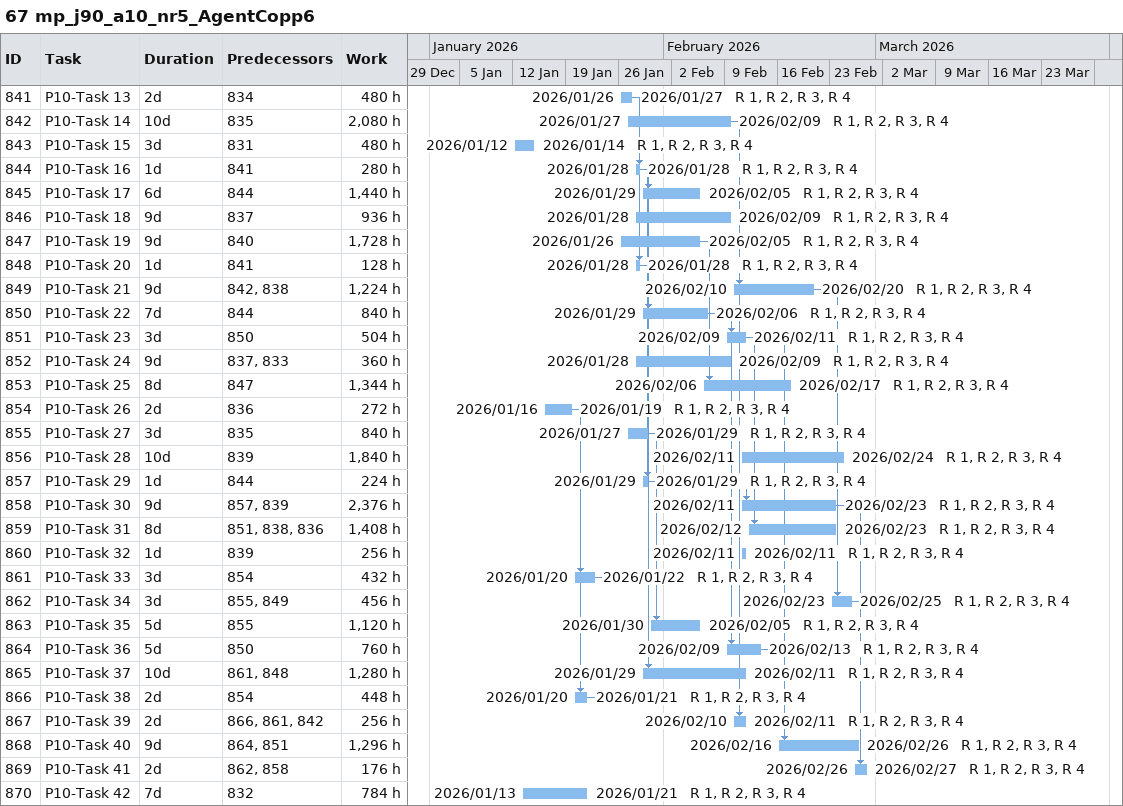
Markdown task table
67 mp_j90_a10_nr5_AgentCopp6

| ID | Task | Duration | Start | Finish | Predecessors | Resources | Work (h) |
|---|---|---|---|---|---|---|---|
| 841 | P10-Task 13 | 2d | 2026-01-26 | 2026-01-27 | 834 | R 1, R 2, R 3, R 4 | 480 |
| 842 | P10-Task 14 | 10d | 2026-01-27 | 2026-02-09 | 835 | R 1, R 2, R 3, R 4 | 2080 |
| 843 | P10-Task 15 | 3d | 2026-01-12 | 2026-01-14 | 831 | R 1, R 2, R 3, R 4 | 480 |
| 844 | P10-Task 16 | 1d | 2026-01-28 | 2026-01-28 | 841 | R 1, R 2, R 3, R 4 | 280 |
| 845 | P10-Task 17 | 6d | 2026-01-29 | 2026-02-05 | 844 | R 1, R 2, R 3, R 4 | 1440 |
| 846 | P10-Task 18 | 9d | 2026-01-28 | 2026-02-09 | 837 | R 1, R 2, R 3, R 4 | 936 |
| 847 | P10-Task 19 | 9d | 2026-01-26 | 2026-02-05 | 840 | R 1, R 2, R 3, R 4 | 1728 |
| 848 | P10-Task 20 | 1d | 2026-01-28 | 2026-01-28 | 841 | R 1, R 2, R 3, R 4 | 128 |
| 849 | P10-Task 21 | 9d | 2026-02-10 | 2026-02-20 | 842, 838 | R 1, R 2, R 3, R 4 | 1224 |
| 850 | P10-Task 22 | 7d | 2026-01-29 | 2026-02-06 | 844 | R 1, R 2, R 3, R 4 | 840 |
| 851 | P10-Task 23 | 3d | 2026-02-09 | 2026-02-11 | 850 | R 1, R 2, R 3, R 4 | 504 |
| 852 | P10-Task 24 | 9d | 2026-01-28 | 2026-02-09 | 837, 833 | R 1, R 2, R 3, R 4 | 360 |
| 853 | P10-Task 25 | 8d | 2026-02-06 | 2026-02-17 | 847 | R 1, R 2, R 3, R 4 | 1344 |
| 854 | P10-Task 26 | 2d | 2026-01-16 | 2026-01-19 | 836 | R 1, R 2, R 3, R 4 | 272 |
| 855 | P10-Task 27 | 3d | 2026-01-27 | 2026-01-29 | 835 | R 1, R 2, R 3, R 4 | 840 |
| 856 | P10-Task 28 | 10d | 2026-02-11 | 2026-02-24 | 839 | R 1, R 2, R 3, R 4 | 1840 |
| 857 | P10-Task 29 | 1d | 2026-01-29 | 2026-01-29 | 844 | R 1, R 2, R 3, R 4 | 224 |
| 858 | P10-Task 30 | 9d | 2026-02-11 | 2026-02-23 | 857, 839 | R 1, R 2, R 3, R 4 | 2376 |
| 859 | P10-Task 31 | 8d | 2026-02-12 | 2026-02-23 | 851, 838, 836 | R 1, R 2, R 3, R 4 | 1408 |
| 860 | P10-Task 32 | 1d | 2026-02-11 | 2026-02-11 | 839 | R 1, R 2, R 3, R 4 | 256 |
| 861 | P10-Task 33 | 3d | 2026-01-20 | 2026-01-22 | 854 | R 1, R 2, R 3, R 4 | 432 |
| 862 | P10-Task 34 | 3d | 2026-02-23 | 2026-02-25 | 855, 849 | R 1, R 2, R 3, R 4 | 456 |
| 863 | P10-Task 35 | 5d | 2026-01-30 | 2026-02-05 | 855 | R 1, R 2, R 3, R 4 | 1120 |
| 864 | P10-Task 36 | 5d | 2026-02-09 | 2026-02-13 | 850 | R 1, R 2, R 3, R 4 | 760 |
| 865 | P10-Task 37 | 10d | 2026-01-29 | 2026-02-11 | 861, 848 | R 1, R 2, R 3, R 4 | 1280 |
| 866 | P10-Task 38 | 2d | 2026-01-20 | 2026-01-21 | 854 | R 1, R 2, R 3, R 4 | 448 |
| 867 | P10-Task 39 | 2d | 2026-02-10 | 2026-02-11 | 866, 861, 842 | R 1, R 2, R 3, R 4 | 256 |
| 868 | P10-Task 40 | 9d | 2026-02-16 | 2026-02-26 | 864, 851 | R 1, R 2, R 3, R 4 | 1296 |
| 869 | P10-Task 41 | 2d | 2026-02-26 | 2026-02-27 | 862, 858 | R 1, R 2, R 3, R 4 | 176 |
| 870 | P10-Task 42 | 7d | 2026-01-13 | 2026-01-21 | 832 | R 1, R 2, R 3, R 4 | 784 |
